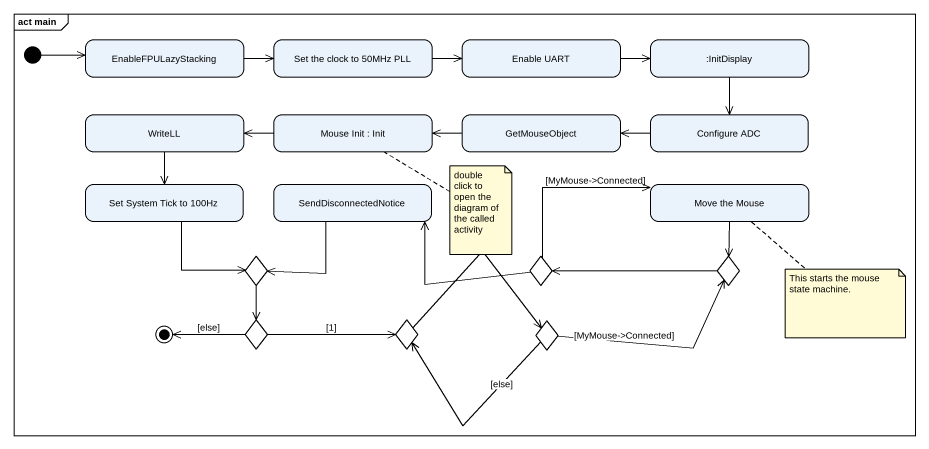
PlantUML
@startuml
mainframe act main
hide empty description
state EnableFPULazyStacking
state "Set the clock to 50MHz PLL" as Set_the_clock_to_50MHz_PLL
state "Enable UART" as Enable_UART
state ":InitDisplay" as InitDisplay
state WriteLL
state "Mouse Init : Init" as Mouse_Init
state GetMouseObject
state "Configure ADC" as Configure_ADC
state "Set System Tick to 100Hz" as Set_System_Tick_to_100Hz
state SendDisconnectedNotice
state "Move the Mouse" as Move_the_Mouse
state choice1 <<choice>>
state choice2 <<choice>>
state choice3 <<choice>>
state choice4 <<choice>>
state choice5 <<choice>>
state choice6 <<choice>>
[*] -right-> EnableFPULazyStacking
EnableFPULazyStacking -right-> Set_the_clock_to_50MHz_PLL
Set_the_clock_to_50MHz_PLL -right-> Enable_UART
Enable_UART -right-> InitDisplay
InitDisplay --> Configure_ADC
WriteLL --> Set_System_Tick_to_100Hz
Mouse_Init -left-> WriteLL
GetMouseObject -left-> Mouse_Init
Configure_ADC -left-> GetMouseObject
Set_System_Tick_to_100Hz --> choice1
SendDisconnectedNotice --> choice1
Move_the_Mouse --> choice3
choice1 --> choice4
choice2 -left-> SendDisconnectedNotice
choice2 -right-> Move_the_Mouse : [MyMouse->Connected]
choice3 -left-> choice2
choice4 -right-> choice5 : [1]
choice5 -right-> choice6
choice6 -right-> choice3 : [MyMouse->Connected]
choice6 -left-> choice5 : [else]
choice4 -left-> [*] : [else]
note bottom of Mouse_Init : double click to open the diagram of the called activity
note bottom of Move_the_Mouse : This starts the mouse state machine.
@enduml
